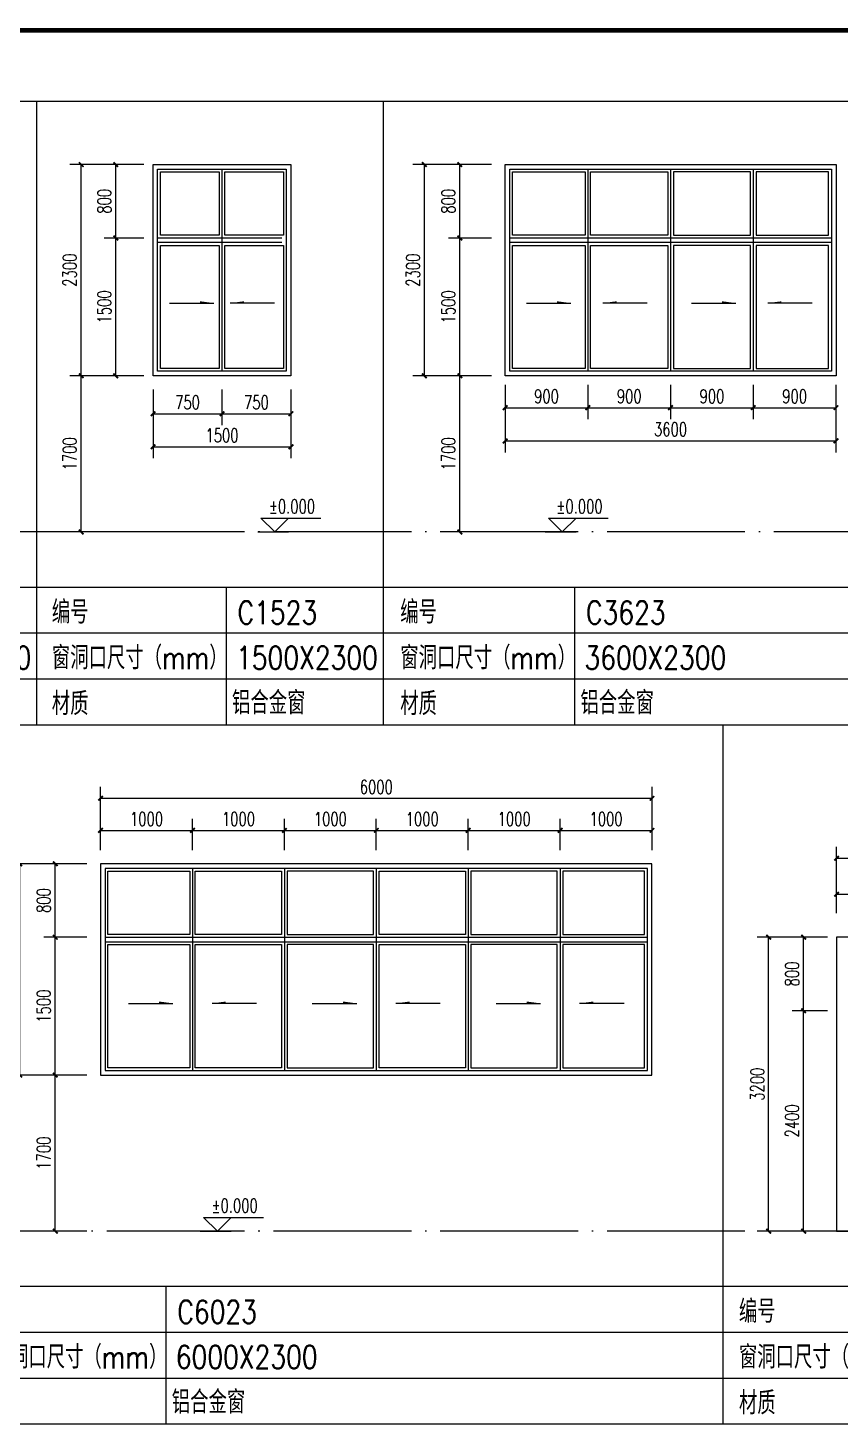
# Model space of a CAD drawing. Extents: x 409931 to 937299, y -508824 to 132289.
# Drawn here: x 673691 to 682528, y -190299 to -175099 of the extents above; entities that cross this region are included whole.
import ezdxf
from ezdxf.enums import TextEntityAlignment as Align

# ---------------------------------------------------------------- set-up
doc = ezdxf.new("R2010")
doc.units = 0
doc.header["$LTSCALE"] = 1500
doc.header["$MEASUREMENT"] = 0
doc.linetypes.add('DOTE', pattern=[2.42, 2, -0.2, 0.02, -0.2])
doc.layers.get('Defpoints').update_dxf_attribs({"color": 252})
for name, color, linetype in [('A-Dim1(尺寸标注)', 1, 'Continuous'), ('A-Elv(建筑标高)', 3, 'Continuous'), ('A-Hz(图名)', 7, 'Continuous'), ('C-sheet(通用-图框)', 11, 'Continuous'), ('DIM_SYMB', 3, 'Continuous'), ('DOTE', 1, 'Continuous'), ('PUB_TEXT', 7, 'Continuous'), ('WINDOW', 4, 'Continuous')]:
    doc.layers.add(name, color=color, linetype=linetype)
doc.layers.add('TK', color=151, linetype='Continuous', lineweight=13)
doc.styles.add('_TCH_DIM', font='SIMPLEX', dxfattribs={"bigfont": 'GBCBIG'})
doc.styles.add('_TCH_DIM_T3', font='SIMPLEX', dxfattribs={"width": 0.705882, "bigfont": 'GBCBIG'})
doc.styles.add('HZTXT', font='txt.shx', dxfattribs={"width": 0.8, "bigfont": 'hztxt.shx'})
doc.dimstyles.new('_TCH_ARCH&&50', dxfattribs={"dimtxt": 148.75, "dimasz": 50, "dimexe": 125, "dimexo": 150, "dimgap": 50, "dimtad": 1, "dimdec": 0, "dimzin": 0, "dimdsep": 46, "dimtxsty": '_TCH_DIM_T3', "dimblk": 'ARCHTICK', "dimcen": 0.09, "dimclrt": 7, "dimazin": 2, "dimtfac": 1, "dimtdec": 0, "dimtix": 1, "dimtmove": 2, "dimatfit": 3, "dimfxl": 0, "dimtolj": 1, "dimtzin": 0, "dimarcsym": 0})

# ---------------------------------------------------------------- blocks, each defined once
blk = doc.blocks.new('A1')
at = {"layer": 'TK'}
blk.add_line((-500, 29200), (-40800, 29200), dxfattribs=at)
at = {"layer": 'TK', "const_width": 50}
blk.add_lwpolyline([(-40800, 29200), (-500, 29200), (-500, 500), (-40800, 500)], close=True, dxfattribs=at)
blk = doc.blocks.new('_ArchTick')
at = {"color": 0, "linetype": 'ByBlock', "const_width": 0.4}
blk.add_lwpolyline([(-0.5, -0.5), (0.5, 0.5)], dxfattribs=at)
blk = doc.blocks.new('*D119')
at = {"layer": 'A-Dim1(尺寸标注)', "color": 0, "lineweight": -2}
for p, q in [((682490, -184686), (682490, -184014)), ((689890, -184686), (689890, -184014)), ((682490, -184139), (689890, -184139))]:
    blk.add_line(p, q, dxfattribs=at)
at = {"layer": 'Defpoints', "color": 0}
for p in [(689890, -184139), (682490, -184836), (689890, -184836)]:
    blk.add_point(p, dxfattribs=at)
at = {"layer": 'A-Dim1(尺寸标注)', "color": 0, "lineweight": -2, "xscale": 50, "yscale": 50, "zscale": 50, "rotation": 180}
blk.add_blockref('_ArchTick', (682490, -184139), dxfattribs=at)
at = {"layer": 'A-Dim1(尺寸标注)', "color": 0, "lineweight": -2, "xscale": 50, "yscale": 50, "zscale": 50}
blk.add_blockref('_ArchTick', (689890, -184139), dxfattribs=at)
at = {"layer": 'A-Dim1(尺寸标注)', "color": 7, "insert": (686190, -184015), "char_height": 148.8, "attachment_point": 5, "style": '_TCH_DIM_T3'}
blk.add_mtext('\\A1;7400', dxfattribs=at)
blk = doc.blocks.new('*D127')
at = {"layer": 'A-Dim1(尺寸标注)', "color": 0, "lineweight": -2}
for p, q in [((682490, -184736), (682490, -184405)), ((682490, -184530), (683390, -184530)), ((683390, -184736), (683390, -184405))]:
    blk.add_line(p, q, dxfattribs=at)
at = {"layer": 'Defpoints', "color": 0}
for p in [(683390, -184530), (682490, -184886), (683390, -184886)]:
    blk.add_point(p, dxfattribs=at)
at = {"layer": 'A-Dim1(尺寸标注)', "color": 0, "lineweight": -2, "xscale": 50, "yscale": 50, "zscale": 50, "rotation": 180}
blk.add_blockref('_ArchTick', (682490, -184530), dxfattribs=at)
at = {"layer": 'A-Dim1(尺寸标注)', "color": 0, "lineweight": -2, "xscale": 50, "yscale": 50, "zscale": 50}
blk.add_blockref('_ArchTick', (683390, -184530), dxfattribs=at)
at = {"layer": 'A-Dim1(尺寸标注)', "color": 7, "insert": (682940, -184405), "char_height": 148.8, "attachment_point": 5, "style": '_TCH_DIM_T3'}
blk.add_mtext('\\A1;900', dxfattribs=at)
blk = doc.blocks.new('*D137')
at = {"layer": 'A-Dim1(尺寸标注)', "color": 0, "lineweight": -2}
for p, q in [((678884, -179036), (678884, -179720)), ((682484, -179036), (682484, -179720)), ((678884, -179595), (682484, -179595))]:
    blk.add_line(p, q, dxfattribs=at)
at = {"layer": 'Defpoints', "color": 0}
for p in [(678884, -178886), (682484, -178886), (682484, -179595)]:
    blk.add_point(p, dxfattribs=at)
at = {"layer": 'A-Dim1(尺寸标注)', "color": 0, "lineweight": -2, "xscale": 50, "yscale": 50, "zscale": 50, "rotation": 180}
blk.add_blockref('_ArchTick', (678884, -179595), dxfattribs=at)
at = {"layer": 'A-Dim1(尺寸标注)', "color": 0, "lineweight": -2, "xscale": 50, "yscale": 50, "zscale": 50}
blk.add_blockref('_ArchTick', (682484, -179595), dxfattribs=at)
at = {"layer": 'A-Dim1(尺寸标注)', "color": 7, "insert": (680684, -179470), "char_height": 148.8, "attachment_point": 5, "style": '_TCH_DIM_T3'}
blk.add_mtext('\\A1;3600', dxfattribs=at)
blk = doc.blocks.new('*D138')
at = {"layer": 'A-Dim1(尺寸标注)', "color": 0, "lineweight": -2}
for p, q in [((681584, -178986), (681584, -179358)), ((682484, -178986), (682484, -179358)), ((681584, -179233), (682484, -179233))]:
    blk.add_line(p, q, dxfattribs=at)
at = {"layer": 'Defpoints', "color": 0}
for p in [(681584, -178836), (682484, -178836), (682484, -179233)]:
    blk.add_point(p, dxfattribs=at)
at = {"layer": 'A-Dim1(尺寸标注)', "color": 0, "lineweight": -2, "xscale": 50, "yscale": 50, "zscale": 50, "rotation": 180}
blk.add_blockref('_ArchTick', (681584, -179233), dxfattribs=at)
at = {"layer": 'A-Dim1(尺寸标注)', "color": 0, "lineweight": -2, "xscale": 50, "yscale": 50, "zscale": 50}
blk.add_blockref('_ArchTick', (682484, -179233), dxfattribs=at)
at = {"layer": 'A-Dim1(尺寸标注)', "color": 7, "insert": (682034, -179109), "char_height": 148.8, "attachment_point": 5, "style": '_TCH_DIM_T3'}
blk.add_mtext('\\A1;900', dxfattribs=at)
blk = doc.blocks.new('*D139')
at = {"layer": 'A-Dim1(尺寸标注)', "color": 0, "lineweight": -2}
for p, q in [((680684, -178986), (680684, -179358)), ((681584, -178986), (681584, -179358)), ((680684, -179233), (681584, -179233))]:
    blk.add_line(p, q, dxfattribs=at)
at = {"layer": 'Defpoints', "color": 0}
for p in [(680684, -178836), (681584, -178836), (681584, -179233)]:
    blk.add_point(p, dxfattribs=at)
at = {"layer": 'A-Dim1(尺寸标注)', "color": 0, "lineweight": -2, "xscale": 50, "yscale": 50, "zscale": 50, "rotation": 180}
blk.add_blockref('_ArchTick', (680684, -179233), dxfattribs=at)
at = {"layer": 'A-Dim1(尺寸标注)', "color": 0, "lineweight": -2, "xscale": 50, "yscale": 50, "zscale": 50}
blk.add_blockref('_ArchTick', (681584, -179233), dxfattribs=at)
at = {"layer": 'A-Dim1(尺寸标注)', "color": 7, "insert": (681134, -179109), "char_height": 148.8, "attachment_point": 5, "style": '_TCH_DIM_T3'}
blk.add_mtext('\\A1;900', dxfattribs=at)
blk = doc.blocks.new('*D140')
at = {"layer": 'A-Dim1(尺寸标注)', "color": 0, "lineweight": -2}
for p, q in [((679784, -178986), (679784, -179358)), ((680684, -178986), (680684, -179358)), ((679784, -179233), (680684, -179233))]:
    blk.add_line(p, q, dxfattribs=at)
at = {"layer": 'Defpoints', "color": 0}
for p in [(679784, -178836), (680684, -178836), (680684, -179233)]:
    blk.add_point(p, dxfattribs=at)
at = {"layer": 'A-Dim1(尺寸标注)', "color": 0, "lineweight": -2, "xscale": 50, "yscale": 50, "zscale": 50, "rotation": 180}
blk.add_blockref('_ArchTick', (679784, -179233), dxfattribs=at)
at = {"layer": 'A-Dim1(尺寸标注)', "color": 0, "lineweight": -2, "xscale": 50, "yscale": 50, "zscale": 50}
blk.add_blockref('_ArchTick', (680684, -179233), dxfattribs=at)
at = {"layer": 'A-Dim1(尺寸标注)', "color": 7, "insert": (680234, -179109), "char_height": 148.8, "attachment_point": 5, "style": '_TCH_DIM_T3'}
blk.add_mtext('\\A1;900', dxfattribs=at)
blk = doc.blocks.new('*D141')
at = {"layer": 'A-Dim1(尺寸标注)', "color": 0, "lineweight": -2}
for p, q in [((678884, -178986), (678884, -179358)), ((679784, -178986), (679784, -179358)), ((678884, -179233), (679784, -179233))]:
    blk.add_line(p, q, dxfattribs=at)
at = {"layer": 'Defpoints', "color": 0}
for p in [(678884, -178836), (679784, -178836), (679784, -179233)]:
    blk.add_point(p, dxfattribs=at)
at = {"layer": 'A-Dim1(尺寸标注)', "color": 0, "lineweight": -2, "xscale": 50, "yscale": 50, "zscale": 50, "rotation": 180}
blk.add_blockref('_ArchTick', (678884, -179233), dxfattribs=at)
at = {"layer": 'A-Dim1(尺寸标注)', "color": 0, "lineweight": -2, "xscale": 50, "yscale": 50, "zscale": 50}
blk.add_blockref('_ArchTick', (679784, -179233), dxfattribs=at)
at = {"layer": 'A-Dim1(尺寸标注)', "color": 7, "insert": (679334, -179109), "char_height": 148.8, "attachment_point": 5, "style": '_TCH_DIM_T3'}
blk.add_mtext('\\A1;900', dxfattribs=at)
blk = doc.blocks.new('*D142')
at = {"layer": 'A-Dim1(尺寸标注)', "color": 0, "lineweight": -2}
for p, q in [((674953, -177386), (674522, -177386)), ((674647, -178886), (674647, -177386)), ((674953, -178886), (674522, -178886))]:
    blk.add_line(p, q, dxfattribs=at)
at = {"layer": 'Defpoints', "color": 0}
for p in [(674647, -177386), (675103, -177386), (675103, -178886)]:
    blk.add_point(p, dxfattribs=at)
at = {"layer": 'A-Dim1(尺寸标注)', "color": 0, "lineweight": -2, "xscale": 50, "yscale": 50, "zscale": 50}
for p, rotation in [((674647, -177386), 90), ((674647, -178886), 270)]:
    blk.add_blockref('_ArchTick', p, dxfattribs=dict(at, rotation=rotation))
at = {"layer": 'A-Dim1(尺寸标注)', "color": 7, "insert": (674523, -178136), "char_height": 148.8, "attachment_point": 5, "rotation": 90, "style": '_TCH_DIM_T3'}
blk.add_mtext('\\A1;1500', dxfattribs=at)
blk = doc.blocks.new('*D143')
at = {"layer": 'A-Dim1(尺寸标注)', "color": 0, "lineweight": -2}
for p, q in [((674953, -176586), (674522, -176586)), ((674647, -177386), (674647, -176586)), ((674953, -177386), (674522, -177386))]:
    blk.add_line(p, q, dxfattribs=at)
at = {"layer": 'Defpoints', "color": 0}
for p in [(674647, -176586), (675103, -176586), (675103, -177386)]:
    blk.add_point(p, dxfattribs=at)
at = {"layer": 'A-Dim1(尺寸标注)', "color": 0, "lineweight": -2, "xscale": 50, "yscale": 50, "zscale": 50}
for p, rotation in [((674647, -176586), 90), ((674647, -177386), 270)]:
    blk.add_blockref('_ArchTick', p, dxfattribs=dict(at, rotation=rotation))
at = {"layer": 'A-Dim1(尺寸标注)', "color": 7, "insert": (674523, -176986), "char_height": 148.8, "attachment_point": 5, "rotation": 90, "style": '_TCH_DIM_T3'}
blk.add_mtext('\\A1;800', dxfattribs=at)
blk = doc.blocks.new('*D144')
at = {"layer": 'A-Dim1(尺寸标注)', "color": 0, "lineweight": -2}
for p, q in [((675053, -179036), (675053, -179784)), ((676553, -179036), (676553, -179784)), ((675053, -179659), (676553, -179659))]:
    blk.add_line(p, q, dxfattribs=at)
at = {"layer": 'Defpoints', "color": 0}
for p in [(675053, -178886), (676553, -178886), (676553, -179659)]:
    blk.add_point(p, dxfattribs=at)
at = {"layer": 'A-Dim1(尺寸标注)', "color": 0, "lineweight": -2, "xscale": 50, "yscale": 50, "zscale": 50, "rotation": 180}
blk.add_blockref('_ArchTick', (675053, -179659), dxfattribs=at)
at = {"layer": 'A-Dim1(尺寸标注)', "color": 0, "lineweight": -2, "xscale": 50, "yscale": 50, "zscale": 50}
blk.add_blockref('_ArchTick', (676553, -179659), dxfattribs=at)
at = {"layer": 'A-Dim1(尺寸标注)', "color": 7, "insert": (675803, -179535), "char_height": 148.8, "attachment_point": 5, "style": '_TCH_DIM_T3'}
blk.add_mtext('\\A1;1500', dxfattribs=at)
blk = doc.blocks.new('*D145')
at = {"layer": 'A-Dim1(尺寸标注)', "color": 0, "lineweight": -2}
for p, q in [((675053, -179036), (675053, -179424)), ((675803, -179036), (675803, -179424)), ((675053, -179299), (675803, -179299))]:
    blk.add_line(p, q, dxfattribs=at)
at = {"layer": 'Defpoints', "color": 0}
for p in [(675053, -178886), (675803, -178886), (675803, -179299)]:
    blk.add_point(p, dxfattribs=at)
at = {"layer": 'A-Dim1(尺寸标注)', "color": 0, "lineweight": -2, "xscale": 50, "yscale": 50, "zscale": 50, "rotation": 180}
blk.add_blockref('_ArchTick', (675053, -179299), dxfattribs=at)
at = {"layer": 'A-Dim1(尺寸标注)', "color": 0, "lineweight": -2, "xscale": 50, "yscale": 50, "zscale": 50}
blk.add_blockref('_ArchTick', (675803, -179299), dxfattribs=at)
at = {"layer": 'A-Dim1(尺寸标注)', "color": 7, "insert": (675428, -179175), "char_height": 148.8, "attachment_point": 5, "style": '_TCH_DIM_T3'}
blk.add_mtext('\\A1;750', dxfattribs=at)
blk = doc.blocks.new('*D146')
at = {"layer": 'A-Dim1(尺寸标注)', "color": 0, "lineweight": -2}
for p, q in [((675803, -179036), (675803, -179424)), ((676553, -179036), (676553, -179424)), ((675803, -179299), (676553, -179299))]:
    blk.add_line(p, q, dxfattribs=at)
at = {"layer": 'Defpoints', "color": 0}
for p in [(675803, -178886), (676553, -178886), (676553, -179299)]:
    blk.add_point(p, dxfattribs=at)
at = {"layer": 'A-Dim1(尺寸标注)', "color": 0, "lineweight": -2, "xscale": 50, "yscale": 50, "zscale": 50, "rotation": 180}
blk.add_blockref('_ArchTick', (675803, -179299), dxfattribs=at)
at = {"layer": 'A-Dim1(尺寸标注)', "color": 0, "lineweight": -2, "xscale": 50, "yscale": 50, "zscale": 50}
blk.add_blockref('_ArchTick', (676553, -179299), dxfattribs=at)
at = {"layer": 'A-Dim1(尺寸标注)', "color": 7, "insert": (676178, -179175), "char_height": 148.8, "attachment_point": 5, "style": '_TCH_DIM_T3'}
blk.add_mtext('\\A1;750', dxfattribs=at)
blk = doc.blocks.new('*D147')
at = {"layer": 'A-Dim1(尺寸标注)', "color": 0, "lineweight": -2}
for p, q in [((674570, -176586), (674146, -176586)), ((674271, -178886), (674271, -176586)), ((674570, -178886), (674146, -178886))]:
    blk.add_line(p, q, dxfattribs=at)
at = {"layer": 'Defpoints', "color": 0}
for p in [(674271, -176586), (674720, -176586), (674720, -178886)]:
    blk.add_point(p, dxfattribs=at)
at = {"layer": 'A-Dim1(尺寸标注)', "color": 0, "lineweight": -2, "xscale": 50, "yscale": 50, "zscale": 50}
for p, rotation in [((674271, -176586), 90), ((674271, -178886), 270)]:
    blk.add_blockref('_ArchTick', p, dxfattribs=dict(at, rotation=rotation))
at = {"layer": 'A-Dim1(尺寸标注)', "color": 7, "insert": (674147, -177736), "char_height": 148.8, "attachment_point": 5, "rotation": 90, "style": '_TCH_DIM_T3'}
blk.add_mtext('\\A1;2300', dxfattribs=at)
blk = doc.blocks.new('*D148')
at = {"layer": 'A-Dim1(尺寸标注)', "color": 0, "lineweight": -2}
for p, q in [((674570, -178886), (674146, -178886)), ((674271, -180586), (674271, -178886)), ((674570, -180586), (674146, -180586))]:
    blk.add_line(p, q, dxfattribs=at)
at = {"layer": 'Defpoints', "color": 0}
for p in [(674271, -178886), (674720, -178886), (674720, -180586)]:
    blk.add_point(p, dxfattribs=at)
at = {"layer": 'A-Dim1(尺寸标注)', "color": 0, "lineweight": -2, "xscale": 50, "yscale": 50, "zscale": 50}
for p, rotation in [((674271, -178886), 90), ((674271, -180586), 270)]:
    blk.add_blockref('_ArchTick', p, dxfattribs=dict(at, rotation=rotation))
at = {"layer": 'A-Dim1(尺寸标注)', "color": 7, "insert": (674147, -179736), "char_height": 148.8, "attachment_point": 5, "rotation": 90, "style": '_TCH_DIM_T3'}
blk.add_mtext('\\A1;1700', dxfattribs=at)
blk = doc.blocks.new('*D271')
at = {"layer": 'A-Dim1(尺寸标注)', "color": 0, "lineweight": -2}
for p, q in [((682240, -184999), (681626, -184999)), ((681751, -188199), (681751, -184999)), ((682240, -188199), (681626, -188199))]:
    blk.add_line(p, q, dxfattribs=at)
at = {"layer": 'Defpoints', "color": 0}
for p in [(681751, -184999), (682390, -184999), (682390, -188199)]:
    blk.add_point(p, dxfattribs=at)
at = {"layer": 'A-Dim1(尺寸标注)', "color": 0, "lineweight": -2, "xscale": 50, "yscale": 50, "zscale": 50}
for p, rotation in [((681751, -184999), 90), ((681751, -188199), 270)]:
    blk.add_blockref('_ArchTick', p, dxfattribs=dict(at, rotation=rotation))
at = {"layer": 'A-Dim1(尺寸标注)', "color": 7, "insert": (681627, -186599), "char_height": 148.8, "attachment_point": 5, "rotation": 90, "style": '_TCH_DIM_T3'}
blk.add_mtext('\\A1;3200', dxfattribs=at)
blk = doc.blocks.new('*D272')
at = {"layer": 'A-Dim1(尺寸标注)', "color": 0, "lineweight": -2}
for p, q in [((682390, -185799), (682007, -185799)), ((682132, -188199), (682132, -185799)), ((682390, -188199), (682007, -188199))]:
    blk.add_line(p, q, dxfattribs=at)
at = {"layer": 'Defpoints', "color": 0}
for p in [(682132, -185799), (682540, -185799), (682540, -188199)]:
    blk.add_point(p, dxfattribs=at)
at = {"layer": 'A-Dim1(尺寸标注)', "color": 0, "lineweight": -2, "xscale": 50, "yscale": 50, "zscale": 50}
for p, rotation in [((682132, -185799), 90), ((682132, -188199), 270)]:
    blk.add_blockref('_ArchTick', p, dxfattribs=dict(at, rotation=rotation))
at = {"layer": 'A-Dim1(尺寸标注)', "color": 7, "insert": (682007, -186999), "char_height": 148.8, "attachment_point": 5, "rotation": 90, "style": '_TCH_DIM_T3'}
blk.add_mtext('\\A1;2400', dxfattribs=at)
blk = doc.blocks.new('*D273')
at = {"layer": 'A-Dim1(尺寸标注)', "color": 0, "lineweight": -2}
for p, q in [((682390, -184999), (682007, -184999)), ((682132, -185799), (682132, -184999)), ((682390, -185799), (682007, -185799))]:
    blk.add_line(p, q, dxfattribs=at)
at = {"layer": 'Defpoints', "color": 0}
for p in [(682132, -184999), (682540, -184999), (682540, -185799)]:
    blk.add_point(p, dxfattribs=at)
at = {"layer": 'A-Dim1(尺寸标注)', "color": 0, "lineweight": -2, "xscale": 50, "yscale": 50, "zscale": 50}
for p, rotation in [((682132, -184999), 90), ((682132, -185799), 270)]:
    blk.add_blockref('_ArchTick', p, dxfattribs=dict(at, rotation=rotation))
at = {"layer": 'A-Dim1(尺寸标注)', "color": 7, "insert": (682007, -185399), "char_height": 148.8, "attachment_point": 5, "rotation": 90, "style": '_TCH_DIM_T3'}
blk.add_mtext('\\A1;800', dxfattribs=at)
blk = doc.blocks.new('*D300')
at = {"layer": 'A-Dim1(尺寸标注)', "color": 0, "lineweight": -2}
for p, q in [((678734, -176586), (677880, -176586)), ((678005, -178886), (678005, -176586)), ((678734, -178886), (677880, -178886))]:
    blk.add_line(p, q, dxfattribs=at)
at = {"layer": 'Defpoints', "color": 0}
for p in [(678005, -176586), (678884, -176586), (678884, -178886)]:
    blk.add_point(p, dxfattribs=at)
at = {"layer": 'A-Dim1(尺寸标注)', "color": 0, "lineweight": -2, "xscale": 50, "yscale": 50, "zscale": 50}
for p, rotation in [((678005, -176586), 90), ((678005, -178886), 270)]:
    blk.add_blockref('_ArchTick', p, dxfattribs=dict(at, rotation=rotation))
at = {"layer": 'A-Dim1(尺寸标注)', "color": 7, "insert": (677880, -177736), "char_height": 148.8, "attachment_point": 5, "rotation": 90, "style": '_TCH_DIM_T3'}
blk.add_mtext('\\A1;2300', dxfattribs=at)
blk = doc.blocks.new('*D301')
at = {"layer": 'A-Dim1(尺寸标注)', "color": 0, "lineweight": -2}
for p, q in [((678734, -176586), (678266, -176586)), ((678391, -177386), (678391, -176586)), ((678734, -177386), (678266, -177386))]:
    blk.add_line(p, q, dxfattribs=at)
at = {"layer": 'Defpoints', "color": 0}
for p in [(678391, -176586), (678884, -176586), (678884, -177386)]:
    blk.add_point(p, dxfattribs=at)
at = {"layer": 'A-Dim1(尺寸标注)', "color": 0, "lineweight": -2, "xscale": 50, "yscale": 50, "zscale": 50}
for p, rotation in [((678391, -176586), 90), ((678391, -177386), 270)]:
    blk.add_blockref('_ArchTick', p, dxfattribs=dict(at, rotation=rotation))
at = {"layer": 'A-Dim1(尺寸标注)', "color": 7, "insert": (678267, -176986), "char_height": 148.8, "attachment_point": 5, "rotation": 90, "style": '_TCH_DIM_T3'}
blk.add_mtext('\\A1;800', dxfattribs=at)
blk = doc.blocks.new('*D302')
at = {"layer": 'A-Dim1(尺寸标注)', "color": 0, "lineweight": -2}
for p, q in [((678734, -177386), (678266, -177386)), ((678391, -178886), (678391, -177386)), ((678734, -178886), (678266, -178886))]:
    blk.add_line(p, q, dxfattribs=at)
at = {"layer": 'Defpoints', "color": 0}
for p in [(678391, -177386), (678884, -177386), (678884, -178886)]:
    blk.add_point(p, dxfattribs=at)
at = {"layer": 'A-Dim1(尺寸标注)', "color": 0, "lineweight": -2, "xscale": 50, "yscale": 50, "zscale": 50}
for p, rotation in [((678391, -177386), 90), ((678391, -178886), 270)]:
    blk.add_blockref('_ArchTick', p, dxfattribs=dict(at, rotation=rotation))
at = {"layer": 'A-Dim1(尺寸标注)', "color": 7, "insert": (678267, -178136), "char_height": 148.8, "attachment_point": 5, "rotation": 90, "style": '_TCH_DIM_T3'}
blk.add_mtext('\\A1;1500', dxfattribs=at)
blk = doc.blocks.new('*D303')
at = {"layer": 'A-Dim1(尺寸标注)', "color": 0, "lineweight": -2}
for p, q in [((678734, -178886), (678266, -178886)), ((678391, -180586), (678391, -178886)), ((678734, -180586), (678266, -180586))]:
    blk.add_line(p, q, dxfattribs=at)
at = {"layer": 'Defpoints', "color": 0}
for p in [(678391, -178886), (678884, -178886), (678884, -180586)]:
    blk.add_point(p, dxfattribs=at)
at = {"layer": 'A-Dim1(尺寸标注)', "color": 0, "lineweight": -2, "xscale": 50, "yscale": 50, "zscale": 50}
for p, rotation in [((678391, -178886), 90), ((678391, -180586), 270)]:
    blk.add_blockref('_ArchTick', p, dxfattribs=dict(at, rotation=rotation))
at = {"layer": 'A-Dim1(尺寸标注)', "color": 7, "insert": (678267, -179736), "char_height": 148.8, "attachment_point": 5, "rotation": 90, "style": '_TCH_DIM_T3'}
blk.add_mtext('\\A1;1700', dxfattribs=at)
blk = doc.blocks.new('*D304')
at = {"layer": 'A-Dim1(尺寸标注)', "color": 0, "lineweight": -2}
for p, q in [((674482, -184049), (674482, -183361)), ((680482, -184049), (680482, -183361)), ((674482, -183486), (680482, -183486))]:
    blk.add_line(p, q, dxfattribs=at)
at = {"layer": 'Defpoints', "color": 0}
for p in [(680482, -183486), (674482, -184199), (680482, -184199)]:
    blk.add_point(p, dxfattribs=at)
at = {"layer": 'A-Dim1(尺寸标注)', "color": 0, "lineweight": -2, "xscale": 50, "yscale": 50, "zscale": 50, "rotation": 180}
blk.add_blockref('_ArchTick', (674482, -183486), dxfattribs=at)
at = {"layer": 'A-Dim1(尺寸标注)', "color": 0, "lineweight": -2, "xscale": 50, "yscale": 50, "zscale": 50}
blk.add_blockref('_ArchTick', (680482, -183486), dxfattribs=at)
at = {"layer": 'A-Dim1(尺寸标注)', "color": 7, "insert": (677482, -183362), "char_height": 148.8, "attachment_point": 5, "style": '_TCH_DIM_T3'}
blk.add_mtext('\\A1;6000', dxfattribs=at)
blk = doc.blocks.new('*D305')
at = {"layer": 'A-Dim1(尺寸标注)', "color": 0, "lineweight": -2}
for p, q in [((674482, -184049), (674482, -183710)), ((675482, -184049), (675482, -183710)), ((674482, -183835), (675482, -183835))]:
    blk.add_line(p, q, dxfattribs=at)
at = {"layer": 'Defpoints', "color": 0}
for p in [(675482, -183835), (674482, -184199), (675482, -184199)]:
    blk.add_point(p, dxfattribs=at)
at = {"layer": 'A-Dim1(尺寸标注)', "color": 0, "lineweight": -2, "xscale": 50, "yscale": 50, "zscale": 50, "rotation": 180}
blk.add_blockref('_ArchTick', (674482, -183835), dxfattribs=at)
at = {"layer": 'A-Dim1(尺寸标注)', "color": 0, "lineweight": -2, "xscale": 50, "yscale": 50, "zscale": 50}
blk.add_blockref('_ArchTick', (675482, -183835), dxfattribs=at)
at = {"layer": 'A-Dim1(尺寸标注)', "color": 7, "insert": (674982, -183711), "char_height": 148.8, "attachment_point": 5, "style": '_TCH_DIM_T3'}
blk.add_mtext('\\A1;1000', dxfattribs=at)
blk = doc.blocks.new('*D306')
at = {"layer": 'A-Dim1(尺寸标注)', "color": 0, "lineweight": -2}
for p, q in [((675482, -184049), (675482, -183710)), ((676482, -184049), (676482, -183710)), ((675482, -183835), (676482, -183835))]:
    blk.add_line(p, q, dxfattribs=at)
at = {"layer": 'Defpoints', "color": 0}
for p in [(676482, -183835), (675482, -184199), (676482, -184199)]:
    blk.add_point(p, dxfattribs=at)
at = {"layer": 'A-Dim1(尺寸标注)', "color": 0, "lineweight": -2, "xscale": 50, "yscale": 50, "zscale": 50, "rotation": 180}
blk.add_blockref('_ArchTick', (675482, -183835), dxfattribs=at)
at = {"layer": 'A-Dim1(尺寸标注)', "color": 0, "lineweight": -2, "xscale": 50, "yscale": 50, "zscale": 50}
blk.add_blockref('_ArchTick', (676482, -183835), dxfattribs=at)
at = {"layer": 'A-Dim1(尺寸标注)', "color": 7, "insert": (675982, -183711), "char_height": 148.8, "attachment_point": 5, "style": '_TCH_DIM_T3'}
blk.add_mtext('\\A1;1000', dxfattribs=at)
blk = doc.blocks.new('*D307')
at = {"layer": 'A-Dim1(尺寸标注)', "color": 0, "lineweight": -2}
for p, q in [((676482, -184049), (676482, -183710)), ((677482, -184049), (677482, -183710)), ((676482, -183835), (677482, -183835))]:
    blk.add_line(p, q, dxfattribs=at)
at = {"layer": 'Defpoints', "color": 0}
for p in [(677482, -183835), (676482, -184199), (677482, -184199)]:
    blk.add_point(p, dxfattribs=at)
at = {"layer": 'A-Dim1(尺寸标注)', "color": 0, "lineweight": -2, "xscale": 50, "yscale": 50, "zscale": 50, "rotation": 180}
blk.add_blockref('_ArchTick', (676482, -183835), dxfattribs=at)
at = {"layer": 'A-Dim1(尺寸标注)', "color": 0, "lineweight": -2, "xscale": 50, "yscale": 50, "zscale": 50}
blk.add_blockref('_ArchTick', (677482, -183835), dxfattribs=at)
at = {"layer": 'A-Dim1(尺寸标注)', "color": 7, "insert": (676982, -183711), "char_height": 148.8, "attachment_point": 5, "style": '_TCH_DIM_T3'}
blk.add_mtext('\\A1;1000', dxfattribs=at)
blk = doc.blocks.new('*D308')
at = {"layer": 'A-Dim1(尺寸标注)', "color": 0, "lineweight": -2}
for p, q in [((677482, -184049), (677482, -183710)), ((678482, -184049), (678482, -183710)), ((677482, -183835), (678482, -183835))]:
    blk.add_line(p, q, dxfattribs=at)
at = {"layer": 'Defpoints', "color": 0}
for p in [(678482, -183835), (677482, -184199), (678482, -184199)]:
    blk.add_point(p, dxfattribs=at)
at = {"layer": 'A-Dim1(尺寸标注)', "color": 0, "lineweight": -2, "xscale": 50, "yscale": 50, "zscale": 50, "rotation": 180}
blk.add_blockref('_ArchTick', (677482, -183835), dxfattribs=at)
at = {"layer": 'A-Dim1(尺寸标注)', "color": 0, "lineweight": -2, "xscale": 50, "yscale": 50, "zscale": 50}
blk.add_blockref('_ArchTick', (678482, -183835), dxfattribs=at)
at = {"layer": 'A-Dim1(尺寸标注)', "color": 7, "insert": (677982, -183711), "char_height": 148.8, "attachment_point": 5, "style": '_TCH_DIM_T3'}
blk.add_mtext('\\A1;1000', dxfattribs=at)
blk = doc.blocks.new('*D309')
at = {"layer": 'A-Dim1(尺寸标注)', "color": 0, "lineweight": -2}
for p, q in [((678482, -184049), (678482, -183710)), ((679482, -184049), (679482, -183710)), ((678482, -183835), (679482, -183835))]:
    blk.add_line(p, q, dxfattribs=at)
at = {"layer": 'Defpoints', "color": 0}
for p in [(679482, -183835), (678482, -184199), (679482, -184199)]:
    blk.add_point(p, dxfattribs=at)
at = {"layer": 'A-Dim1(尺寸标注)', "color": 0, "lineweight": -2, "xscale": 50, "yscale": 50, "zscale": 50, "rotation": 180}
blk.add_blockref('_ArchTick', (678482, -183835), dxfattribs=at)
at = {"layer": 'A-Dim1(尺寸标注)', "color": 0, "lineweight": -2, "xscale": 50, "yscale": 50, "zscale": 50}
blk.add_blockref('_ArchTick', (679482, -183835), dxfattribs=at)
at = {"layer": 'A-Dim1(尺寸标注)', "color": 7, "insert": (678982, -183711), "char_height": 148.8, "attachment_point": 5, "style": '_TCH_DIM_T3'}
blk.add_mtext('\\A1;1000', dxfattribs=at)
blk = doc.blocks.new('*D310')
at = {"layer": 'A-Dim1(尺寸标注)', "color": 0, "lineweight": -2}
for p, q in [((679482, -184049), (679482, -183710)), ((680482, -184049), (680482, -183710)), ((679482, -183835), (680482, -183835))]:
    blk.add_line(p, q, dxfattribs=at)
at = {"layer": 'Defpoints', "color": 0}
for p in [(680482, -183835), (679482, -184199), (680482, -184199)]:
    blk.add_point(p, dxfattribs=at)
at = {"layer": 'A-Dim1(尺寸标注)', "color": 0, "lineweight": -2, "xscale": 50, "yscale": 50, "zscale": 50, "rotation": 180}
blk.add_blockref('_ArchTick', (679482, -183835), dxfattribs=at)
at = {"layer": 'A-Dim1(尺寸标注)', "color": 0, "lineweight": -2, "xscale": 50, "yscale": 50, "zscale": 50}
blk.add_blockref('_ArchTick', (680482, -183835), dxfattribs=at)
at = {"layer": 'A-Dim1(尺寸标注)', "color": 7, "insert": (679982, -183711), "char_height": 148.8, "attachment_point": 5, "style": '_TCH_DIM_T3'}
blk.add_mtext('\\A1;1000', dxfattribs=at)
blk = doc.blocks.new('*D311')
at = {"layer": 'A-Dim1(尺寸标注)', "color": 0, "lineweight": -2}
for p, q in [((674332, -184199), (673477, -184199)), ((673602, -186499), (673602, -184199)), ((674332, -186499), (673477, -186499))]:
    blk.add_line(p, q, dxfattribs=at)
at = {"layer": 'Defpoints', "color": 0}
for p in [(673602, -184199), (674482, -184199), (674482, -186499)]:
    blk.add_point(p, dxfattribs=at)
at = {"layer": 'A-Dim1(尺寸标注)', "color": 0, "lineweight": -2, "xscale": 50, "yscale": 50, "zscale": 50}
for p, rotation in [((673602, -184199), 90), ((673602, -186499), 270)]:
    blk.add_blockref('_ArchTick', p, dxfattribs=dict(at, rotation=rotation))
at = {"layer": 'A-Dim1(尺寸标注)', "color": 7, "insert": (673478, -185349), "char_height": 148.8, "attachment_point": 5, "rotation": 90, "style": '_TCH_DIM_T3'}
blk.add_mtext('\\A1;2300', dxfattribs=at)
blk = doc.blocks.new('*D312')
at = {"layer": 'A-Dim1(尺寸标注)', "color": 0, "lineweight": -2}
for p, q in [((674332, -184199), (673864, -184199)), ((673989, -184999), (673989, -184199)), ((674332, -184999), (673864, -184999))]:
    blk.add_line(p, q, dxfattribs=at)
at = {"layer": 'Defpoints', "color": 0}
for p in [(673989, -184199), (674482, -184199), (674482, -184999)]:
    blk.add_point(p, dxfattribs=at)
at = {"layer": 'A-Dim1(尺寸标注)', "color": 0, "lineweight": -2, "xscale": 50, "yscale": 50, "zscale": 50}
for p, rotation in [((673989, -184199), 90), ((673989, -184999), 270)]:
    blk.add_blockref('_ArchTick', p, dxfattribs=dict(at, rotation=rotation))
at = {"layer": 'A-Dim1(尺寸标注)', "color": 7, "insert": (673864, -184599), "char_height": 148.8, "attachment_point": 5, "rotation": 90, "style": '_TCH_DIM_T3'}
blk.add_mtext('\\A1;800', dxfattribs=at)
blk = doc.blocks.new('*D313')
at = {"layer": 'A-Dim1(尺寸标注)', "color": 0, "lineweight": -2}
for p, q in [((674332, -184999), (673864, -184999)), ((673989, -186499), (673989, -184999)), ((674332, -186499), (673864, -186499))]:
    blk.add_line(p, q, dxfattribs=at)
at = {"layer": 'Defpoints', "color": 0}
for p in [(673989, -184999), (674482, -184999), (674482, -186499)]:
    blk.add_point(p, dxfattribs=at)
at = {"layer": 'A-Dim1(尺寸标注)', "color": 0, "lineweight": -2, "xscale": 50, "yscale": 50, "zscale": 50}
for p, rotation in [((673989, -184999), 90), ((673989, -186499), 270)]:
    blk.add_blockref('_ArchTick', p, dxfattribs=dict(at, rotation=rotation))
at = {"layer": 'A-Dim1(尺寸标注)', "color": 7, "insert": (673864, -185749), "char_height": 148.8, "attachment_point": 5, "rotation": 90, "style": '_TCH_DIM_T3'}
blk.add_mtext('\\A1;1500', dxfattribs=at)
blk = doc.blocks.new('*D314')
at = {"layer": 'A-Dim1(尺寸标注)', "color": 0, "lineweight": -2}
for p, q in [((674332, -186499), (673864, -186499)), ((673989, -188199), (673989, -186499)), ((674332, -188199), (673864, -188199))]:
    blk.add_line(p, q, dxfattribs=at)
at = {"layer": 'Defpoints', "color": 0}
for p in [(673989, -186499), (674482, -186499), (674482, -188199)]:
    blk.add_point(p, dxfattribs=at)
at = {"layer": 'A-Dim1(尺寸标注)', "color": 0, "lineweight": -2, "xscale": 50, "yscale": 50, "zscale": 50}
for p, rotation in [((673989, -186499), 90), ((673989, -188199), 270)]:
    blk.add_blockref('_ArchTick', p, dxfattribs=dict(at, rotation=rotation))
at = {"layer": 'A-Dim1(尺寸标注)', "color": 7, "insert": (673864, -187349), "char_height": 148.8, "attachment_point": 5, "rotation": 90, "style": '_TCH_DIM_T3'}
blk.add_mtext('\\A1;1700', dxfattribs=at)

msp = doc.modelspace()

# ---------------------------------------------------------------- hatches: boundary and pattern name
at = {"layer": 'DIM_SYMB'}
for points in [[(675714, -178094.7), (675564, -178094.7), (675564, -178074.7)], [(675891.5, -178094.7), (676041.5, -178094.7), (676041.5, -178074.7)], [(679599.3, -178094.7), (679449.3, -178094.7), (679449.3, -178074.7)], [(679945.8, -178094.7), (680095.8, -178094.7), (680095.8, -178074.7)], [(681394.3, -178094.7), (681244.3, -178094.7), (681244.3, -178074.7)], [(681740.8, -178094.7), (681890.8, -178094.7), (681890.8, -178074.7)], [(675268.5, -185718.7), (675118.5, -185718.7), (675118.5, -185698.7)], [(675694.7, -185718.7), (675844.7, -185718.7), (675844.7, -185698.7)], [(677268.5, -185718.7), (677118.5, -185718.7), (677118.5, -185698.7)], [(677694.7, -185718.7), (677844.7, -185718.7), (677844.7, -185698.7)], [(679268.5, -185718.7), (679118.5, -185718.7), (679118.5, -185698.7)], [(679694.7, -185718.7), (679844.7, -185718.7), (679844.7, -185698.7)]]:
    msp.add_hatch(color=256, dxfattribs=at).paths.add_polyline_path(points)

# ---------------------------------------------------------------- linework, layer by layer
at = {"layer": 'A-Elv(建筑标高)'}
for p, q in [((676377.1, -180585.8), (676227.1, -180435.8)), ((676227.1, -180435.8), (676877.3, -180435.8)), ((676377.1, -180585.8), (676527.1, -180435.8)), ((679505.6, -180585.8), (679355.6, -180435.8)), ((679355.6, -180435.8), (680005.8, -180435.8)), ((679505.6, -180585.8), (679655.6, -180435.8)), ((676191.2, -180585.8), (676527.1, -180585.8)), ((679319.7, -180585.8), (679655.6, -180585.8)), ((675753.1, -188199.2), (675603.1, -188049.2)), ((675603.1, -188049.2), (676253.4, -188049.2)), ((675753.1, -188199.2), (675903.1, -188049.2)), ((675567.2, -188199.2), (675903.1, -188199.2))]:
    msp.add_line(p, q, dxfattribs=at)
at = {"layer": 'C-sheet(通用-图框)'}
for p, q in [((673789.7, -182685.8), (673789.7, -175900)), ((677560.6, -182685.8), (677560.6, -175900)), ((657008.5, -181185.8), (690568.3, -181185.8)), ((675847.5, -181185.8), (675847.5, -182685.8)), ((679638.8, -181185.8), (679638.8, -182685.8)), ((657008.5, -181685.8), (690568.3, -181685.8)), ((657008.5, -182185.8), (690568.3, -182185.8)), ((681257.1, -190299.2), (681257.1, -182685.8)), ((657008.5, -188799.2), (690568.3, -188799.2)), ((675191.9, -188799.2), (675191.9, -190299.2)), ((657008.5, -189299.2), (690568.3, -189299.2)), ((657008.5, -189799.2), (690568.3, -189799.2))]:
    msp.add_line(p, q, dxfattribs=at)
for points in [[(690568.3, -182685.8), (690568.3, -175900), (657008.5, -175900), (657008.5, -182685.8), (690568.3, -182685.8)], [(690568.3, -182685.8), (690568.3, -190299.2), (657008.5, -190299.2), (657008.5, -182685.8), (690568.3, -182685.8)]]:
    msp.add_lwpolyline(points, dxfattribs=at)
at = {"layer": 'DIM_SYMB'}
for points in [[(675230.9, -178094.7), (675714, -178094.7)], [(676374.6, -178094.7), (675891.5, -178094.7)], [(679116.2, -178094.7), (679599.3, -178094.7)], [(680429, -178094.7), (679945.8, -178094.7)], [(680911.2, -178094.7), (681394.3, -178094.7)], [(682224, -178094.7), (681740.8, -178094.7)], [(674785.4, -185718.7), (675268.5, -185718.7)], [(676177.8, -185718.7), (675694.7, -185718.7)], [(676785.4, -185718.7), (677268.5, -185718.7)], [(678177.8, -185718.7), (677694.7, -185718.7)], [(678785.4, -185718.7), (679268.5, -185718.7)], [(680177.8, -185718.7), (679694.7, -185718.7)]]:
    msp.add_lwpolyline(points, dxfattribs=at)
at = {"layer": 'DOTE', "color": 1, "linetype": 'DOTE', "ltscale": 0.5}
for p, q in [((690568.3, -180585.8), (657008.5, -180585.8)), ((690568.3, -188199.2), (657008.5, -188199.2))]:
    msp.add_line(p, q, dxfattribs=at)
at = {"layer": 'WINDOW'}
for p, q in [((675802.8, -176635.8), (675802.8, -178835.8)), ((679784.1, -176635.8), (679784.1, -178835.8)), ((680684.1, -176635.8), (680684.1, -178835.8)), ((681584.1, -176635.8), (681584.1, -178835.8)), ((676452.8, -177385.8), (675102.8, -177385.8)), ((682434.1, -177385.8), (678934.1, -177385.8)), ((676452.8, -177435.8), (675102.8, -177435.8)), ((682434.1, -177435.8), (678934.1, -177435.8)), ((675481.6, -184249.2), (675481.6, -186449.2)), ((676481.6, -184249.2), (676481.6, -186449.2)), ((677481.6, -184249.2), (677481.6, -186449.2)), ((678481.6, -184249.2), (678481.6, -186449.2)), ((679481.6, -184249.2), (679481.6, -186449.2)), ((674531.6, -184999.2), (680431.6, -184999.2)), ((674531.6, -185049.2), (680431.6, -185049.2))]:
    msp.add_line(p, q, dxfattribs=at)
for points in [[(676552.8, -178885.8), (675052.8, -178885.8), (675052.8, -176585.8), (676552.8, -176585.8)], [(682484.1, -178885.8), (678884.1, -178885.8), (678884.1, -176585.8), (682484.1, -176585.8)], [(676502.8, -178835.8), (675102.8, -178835.8), (675102.8, -176635.8), (676502.8, -176635.8)], [(675132.8, -176665.8), (675772.8, -176665.8), (675772.8, -177355.8), (675132.8, -177355.8)], [(675832.8, -176665.8), (676472.8, -176665.8), (676472.8, -177355.8), (675832.8, -177355.8)], [(682434.1, -178835.8), (678934.1, -178835.8), (678934.1, -176635.8), (682434.1, -176635.8)], [(678964.1, -176665.8), (679754.1, -176665.8), (679754.1, -177355.8), (678964.1, -177355.8)], [(679814.1, -176665.8), (680654.1, -176665.8), (680654.1, -177355.8), (679814.1, -177355.8)], [(681554.1, -176665.8), (680714.1, -176665.8), (680714.1, -177355.8), (681554.1, -177355.8)], [(682404.1, -176665.8), (681614.1, -176665.8), (681614.1, -177355.8), (682404.1, -177355.8)], [(675132.8, -177465.8), (675772.8, -177465.8), (675772.8, -178805.8), (675132.8, -178805.8)], [(675832.8, -177465.8), (676472.8, -177465.8), (676472.8, -178805.8), (675832.8, -178805.8)], [(678964.1, -177465.8), (679754.1, -177465.8), (679754.1, -178805.8), (678964.1, -178805.8)], [(679814.1, -177465.8), (680654.1, -177465.8), (680654.1, -178805.8), (679814.1, -178805.8)], [(681554.1, -177465.8), (680714.1, -177465.8), (680714.1, -178805.8), (681554.1, -178805.8)], [(682404.1, -177465.8), (681614.1, -177465.8), (681614.1, -178805.8), (682404.1, -178805.8)], [(674481.6, -186499.2), (680481.6, -186499.2), (680481.6, -184199.2), (674481.6, -184199.2)], [(674531.6, -186449.2), (680431.6, -186449.2), (680431.6, -184249.2), (674531.6, -184249.2)], [(674561.6, -184279.2), (675451.6, -184279.2), (675451.6, -184969.2), (674561.6, -184969.2)], [(675511.6, -184279.2), (676451.6, -184279.2), (676451.6, -184969.2), (675511.6, -184969.2)], [(677451.6, -184279.2), (676511.6, -184279.2), (676511.6, -184969.2), (677451.6, -184969.2)], [(677511.6, -184279.2), (678451.6, -184279.2), (678451.6, -184969.2), (677511.6, -184969.2)], [(679451.6, -184279.2), (678511.6, -184279.2), (678511.6, -184969.2), (679451.6, -184969.2)], [(680401.6, -184279.2), (679511.6, -184279.2), (679511.6, -184969.2), (680401.6, -184969.2)], [(674561.6, -185079.2), (675451.6, -185079.2), (675451.6, -186419.2), (674561.6, -186419.2)], [(675511.6, -185079.2), (676451.6, -185079.2), (676451.6, -186419.2), (675511.6, -186419.2)], [(677451.6, -185079.2), (676511.6, -185079.2), (676511.6, -186419.2), (677451.6, -186419.2)], [(677511.6, -185079.2), (678451.6, -185079.2), (678451.6, -186419.2), (677511.6, -186419.2)], [(679451.6, -185079.2), (678511.6, -185079.2), (678511.6, -186419.2), (679451.6, -186419.2)], [(680401.6, -185079.2), (679511.6, -185079.2), (679511.6, -186419.2), (680401.6, -186419.2)], [(682490.3, -188199.2), (689890.3, -188199.2), (689890.3, -184999.2), (682490.3, -184999.2)]]:
    msp.add_lwpolyline(points, close=True, dxfattribs=at)

# ---------------------------------------------------------------- block references
at = {"layer": 'TK'}
msp.add_blockref('A1', (696504.8, -204323.5), dxfattribs=at)

# ---------------------------------------------------------------- texts
at = {"layer": 'A-Hz(图名)', "style": 'HZTXT', "width": 0.8}
for s, p in [('编号', (673951, -181583.9)), ('C1523', (675972.8, -181589.1)), ('编号', (677742.3, -181583.9)), ('C3623', (679764.1, -181589.1)), ('窗洞口尺寸（mm）', (673951, -182080.7)), ('窗洞口尺寸（mm）', (677742.3, -182080.7)), ('1500X1500', (672185.4, -182080.7)), ('1500X2300', (675956.3, -182080.7)), ('3600X2300', (679747.5, -182080.7)), ('材质', (673951, -182580.6)), ('材质', (677742.3, -182580.6)), ('编号', (681427.6, -189197.3)), ('C6023', (675317.2, -189202.5)), ('窗洞口尺寸（mm）', (673295.4, -189694.2)), ('6000X2300', (675300.6, -189694.2)), ('窗洞口尺寸（mm）', (681427.6, -189694.2)), ('材质', (681427.6, -190194.1))]:
    msp.add_text(s, height=250, dxfattribs=at).set_placement(p)
for p in [(676311.8, -182432.3), (680103.1, -182432.3), (675656.2, -190045.7)]:
    msp.add_text('铝合金窗', height=250, dxfattribs=at).set_placement(p, align=Align.MIDDLE)
at = {"layer": 'PUB_TEXT', "style": '_TCH_DIM', "width": 0.705882}
for p in [(676312.3, -180383.3), (679440.8, -180383.3), (675688.4, -187996.7)]:
    msp.add_text('%%P0.000', height=148.75, dxfattribs=at).set_placement(p)

# ---------------------------------------------------------------- dimensions: what is measured, and where the dimension line sits
at = {"layer": 'A-Dim1(尺寸标注)'}
for p1, p2, distance, picture, middle in [((674720.3, -178885.8), (674720.3, -176585.8), 449.2, '*D147', (674146.7, -177735.8)), ((675102.8, -177385.8), (675102.8, -176585.8), 455.5, '*D143', (674522.9, -176985.8)), ((678884.1, -178885.8), (678884.1, -176585.8), 879.4, '*D300', (677880.3, -177735.8)), ((678884.1, -177385.8), (678884.1, -176585.8), 492.9, '*D301', (678266.8, -176985.8)), ((675102.8, -178885.8), (675102.8, -177385.8), 455.5, '*D142', (674522.9, -178135.8)), ((678884.1, -178885.8), (678884.1, -177385.8), 492.9, '*D302', (678266.8, -178135.8)), ((674720.3, -180585.8), (674720.3, -178885.8), 449.2, '*D148', (674146.7, -179735.8)), ((675052.8, -178885.8), (676552.8, -178885.8), -773.7, '*D144', (675802.8, -179535.1)), ((675052.8, -178885.8), (675802.8, -178885.8), -413.6, '*D145', (675427.8, -179175)), ((675802.8, -178885.8), (676552.8, -178885.8), -413.6, '*D146', (676177.8, -179175)), ((678884.1, -180585.8), (678884.1, -178885.8), 492.9, '*D303', (678266.8, -179735.8)), ((678884.1, -178835.8), (679784.1, -178835.8), -397.4, '*D141', (679334.1, -179108.8)), ((678884.1, -178885.8), (682484.1, -178885.8), -708.9, '*D137', (680684.1, -179470.3)), ((679784.1, -178835.8), (680684.1, -178835.8), -397.4, '*D140', (680234.1, -179108.8)), ((680684.1, -178835.8), (681584.1, -178835.8), -397.4, '*D139', (681134.1, -179108.8)), ((681584.1, -178835.8), (682484.1, -178835.8), -397.4, '*D138', (682034.1, -179108.8)), ((674481.6, -184199.2), (680481.6, -184199.2), 713, '*D304', (677481.6, -183361.8)), ((674481.6, -184199.2), (675481.6, -184199.2), 363.8, '*D305', (674981.6, -183711)), ((675481.6, -184199.2), (676481.6, -184199.2), 363.8, '*D306', (675981.6, -183711)), ((676481.6, -184199.2), (677481.6, -184199.2), 363.8, '*D307', (676981.6, -183711)), ((677481.6, -184199.2), (678481.6, -184199.2), 363.8, '*D308', (677981.6, -183711)), ((678481.6, -184199.2), (679481.6, -184199.2), 363.8, '*D309', (678981.6, -183711)), ((679481.6, -184199.2), (680481.6, -184199.2), 363.8, '*D310', (679981.6, -183711)), ((682490.3, -184835.7), (689890.3, -184835.7), 696.6, '*D119', (686190.3, -184014.8)), ((674481.6, -186499.2), (674481.6, -184199.2), 879.4, '*D311', (673477.8, -185349.2)), ((674481.6, -184999.2), (674481.6, -184199.2), 492.9, '*D312', (673864.3, -184599.2)), ((682490.3, -184885.7), (683390.3, -184885.7), 356.1, '*D127', (682940.3, -184405.3)), ((674481.6, -186499.2), (674481.6, -184999.2), 492.9, '*D313', (673864.3, -185749.2)), ((682390.3, -188199.2), (682390.3, -184999.2), 639.3, '*D271', (681626.5, -186599.2)), ((682540.3, -185799.2), (682540.3, -184999.2), 408.5, '*D273', (682007.4, -185399.2)), ((682540.3, -188199.2), (682540.3, -185799.2), 408.5, '*D272', (682007.4, -186999.2)), ((674481.6, -188199.2), (674481.6, -186499.2), 492.9, '*D314', (673864.3, -187349.2))]:
    dim = msp.add_aligned_dim(p1=p1, p2=p2, distance=distance, dimstyle='_TCH_ARCH&&50', dxfattribs=at)
    dim.commit()
    dim.dimension.update_dxf_attribs({"geometry": picture, "text_midpoint": middle})

doc.saveas('drawing.dxf')
